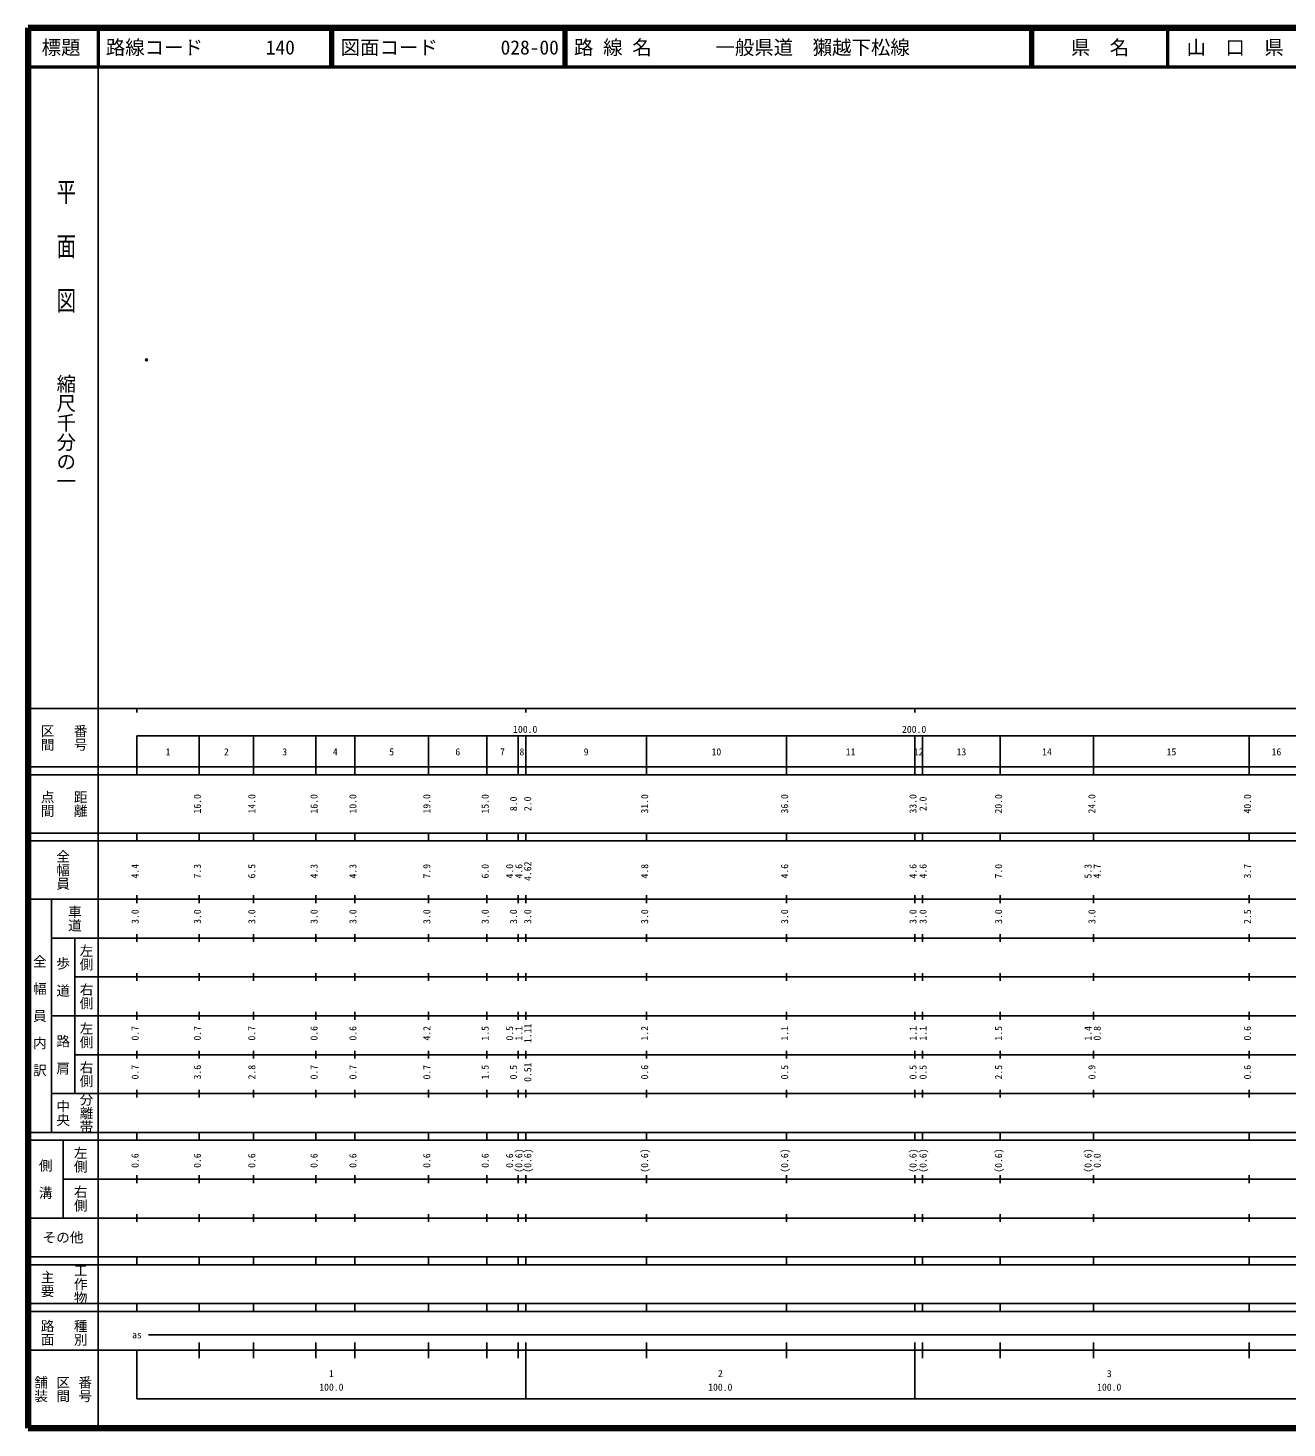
# Model space of a CAD drawing. Units: millimetres on the paper. Extents: x 40 to 680, y 20 to 380.
# Drawn here: x 40 to 363.7, y 20 to 380 of the extents above; entities that cross this region are included whole.
import ezdxf
from ezdxf.enums import TextEntityAlignment as Align

# ---------------------------------------------------------------- set-up
doc = ezdxf.new("R2010")
doc.units = ezdxf.units.MM
doc.header["$PDMODE"] = 32
doc.header["$PDSIZE"] = 0.5
doc.layers.add('M-OTRS', color=6, linetype='Continuous')
doc.layers.add('M-TTL-TXT', color=7, linetype='Continuous')
for name, color, linetype, lineweight in [('M-TTL', 2, 'Continuous', 140), ('M-TTL-BAND', 7, 'Continuous', 25), ('M-TTL-LINE', 7, 'Continuous', 50)]:
    doc.layers.add(name, color=color, linetype=linetype, lineweight=lineweight)
doc.styles.add('@ＭＳ ゴシック', font='')
doc.styles.add('ＭＳ ゴシック', font='')
doc.styles.get('@ＭＳ ゴシック').set_extended_font_data('@MS Gothic')
doc.styles.get('ＭＳ ゴシック').set_extended_font_data('MS Gothic')

msp = doc.modelspace()

# ---------------------------------------------------------------- linework, layer by layer
at = {"layer": 'M-OTRS'}
msp.add_point((70.5, 294.665), dxfattribs=at)
at = {"layer": 'M-TTL'}
for p, q in [((40, 380), (40, 20)), ((680, 380), (40, 380)), ((40, 20), (680, 20))]:
    msp.add_line(p, q, dxfattribs=at)
at = {"layer": 'M-TTL-BAND'}
for p, q in [((58, 370), (58, 20)), ((40, 205), (579, 205)), ((68, 205), (68, 204)), ((168, 205), (168, 204)), ((268, 205), (268, 204)), ((68, 198), (579, 198)), ((68, 198), (68, 188)), ((84, 188), (84, 198)), ((98, 188), (98, 198)), ((114, 188), (114, 198)), ((124, 188), (124, 198)), ((143, 188), (143, 198)), ((158, 188), (158, 198)), ((166, 188), (166, 198)), ((168, 188), (168, 198)), ((199, 188), (199, 198)), ((235, 188), (235, 198)), ((268, 188), (268, 198)), ((270, 188), (270, 198)), ((290, 188), (290, 198)), ((314, 188), (314, 198)), ((354, 188), (354, 198)), ((40, 190), (579, 190)), ((40, 188), (579, 188)), ((40, 173), (579, 173)), ((68, 171), (68, 173)), ((84, 171), (84, 173)), ((98, 171), (98, 173)), ((114, 171), (114, 173)), ((124, 171), (124, 173)), ((143, 171), (143, 173)), ((158, 171), (158, 173)), ((166, 171), (166, 173)), ((168, 171), (168, 173)), ((199, 171), (199, 173)), ((235, 171), (235, 173)), ((268, 171), (268, 173)), ((270, 171), (270, 173)), ((290, 171), (290, 173)), ((314, 171), (314, 173)), ((354, 171), (354, 173)), ((40, 171), (579, 171)), ((40, 156), (579, 156)), ((46, 96), (46, 156)), ((68, 155), (68, 157)), ((84, 155), (84, 157)), ((98, 155), (98, 157)), ((114, 155), (114, 157)), ((124, 155), (124, 157)), ((143, 155), (143, 157)), ((158, 155), (158, 157)), ((166, 155), (166, 157)), ((168, 155), (168, 157)), ((199, 155), (199, 157)), ((235, 155), (235, 157)), ((268, 155), (268, 157)), ((270, 155), (270, 157)), ((290, 155), (290, 157)), ((314, 155), (314, 157)), ((354, 155), (354, 157)), ((46, 146), (579, 146)), ((52, 146), (52, 106)), ((68, 145), (68, 147)), ((84, 145), (84, 147)), ((98, 145), (98, 147)), ((114, 145), (114, 147)), ((124, 145), (124, 147)), ((143, 145), (143, 147)), ((158, 145), (158, 147)), ((166, 145), (166, 147)), ((168, 145), (168, 147)), ((199, 145), (199, 147)), ((235, 145), (235, 147)), ((268, 145), (268, 147)), ((270, 145), (270, 147)), ((290, 145), (290, 147)), ((314, 145), (314, 147)), ((354, 145), (354, 147)), ((68, 135), (68, 137)), ((84, 135), (84, 137)), ((98, 135), (98, 137)), ((114, 135), (114, 137)), ((124, 135), (124, 137)), ((143, 135), (143, 137)), ((158, 135), (158, 137)), ((166, 135), (166, 137)), ((168, 135), (168, 137)), ((199, 135), (199, 137)), ((235, 135), (235, 137)), ((268, 135), (268, 137)), ((270, 135), (270, 137)), ((290, 135), (290, 137)), ((314, 135), (314, 137)), ((354, 135), (354, 137)), ((52, 136), (579, 136)), ((46, 126), (579, 126)), ((68, 125), (68, 127)), ((84, 125), (84, 127)), ((98, 125), (98, 127)), ((114, 125), (114, 127)), ((124, 125), (124, 127)), ((143, 125), (143, 127)), ((158, 125), (158, 127)), ((166, 125), (166, 127)), ((168, 125), (168, 127)), ((199, 125), (199, 127)), ((235, 125), (235, 127)), ((268, 125), (268, 127)), ((270, 125), (270, 127)), ((290, 125), (290, 127)), ((314, 125), (314, 127)), ((354, 125), (354, 127)), ((52, 116), (579, 116)), ((68, 115), (68, 117)), ((84, 115), (84, 117)), ((98, 115), (98, 117)), ((114, 115), (114, 117)), ((124, 115), (124, 117)), ((143, 115), (143, 117)), ((158, 115), (158, 117)), ((166, 115), (166, 117)), ((168, 115), (168, 117)), ((199, 115), (199, 117)), ((235, 115), (235, 117)), ((268, 115), (268, 117)), ((270, 115), (270, 117)), ((290, 115), (290, 117)), ((314, 115), (314, 117)), ((354, 115), (354, 117)), ((46, 106), (579, 106)), ((68, 105), (68, 107)), ((84, 105), (84, 107)), ((98, 105), (98, 107)), ((114, 105), (114, 107)), ((124, 105), (124, 107)), ((143, 105), (143, 107)), ((158, 105), (158, 107)), ((166, 105), (166, 107)), ((168, 105), (168, 107)), ((199, 105), (199, 107)), ((235, 105), (235, 107)), ((268, 105), (268, 107)), ((270, 105), (270, 107)), ((290, 105), (290, 107)), ((314, 105), (314, 107)), ((354, 105), (354, 107)), ((40, 96), (579, 96)), ((40, 94), (579, 94)), ((49, 94), (49, 74)), ((68, 94), (68, 96)), ((84, 94), (84, 96)), ((98, 94), (98, 96)), ((114, 94), (114, 96)), ((124, 94), (124, 96)), ((143, 94), (143, 96)), ((158, 94), (158, 96)), ((166, 94), (166, 96)), ((168, 94), (168, 96)), ((199, 94), (199, 96)), ((235, 94), (235, 96)), ((268, 94), (268, 96)), ((270, 94), (270, 96)), ((290, 94), (290, 96)), ((314, 94), (314, 96)), ((354, 94), (354, 96)), ((49, 84), (579, 84)), ((68, 83), (68, 85)), ((84, 83), (84, 85)), ((98, 83), (98, 85)), ((114, 83), (114, 85)), ((124, 83), (124, 85)), ((143, 83), (143, 85)), ((158, 83), (158, 85)), ((166, 83), (166, 85)), ((168, 83), (168, 85)), ((199, 83), (199, 85)), ((235, 83), (235, 85)), ((268, 83), (268, 85)), ((270, 83), (270, 85)), ((290, 83), (290, 85)), ((314, 83), (314, 85)), ((354, 83), (354, 85)), ((40, 74), (579, 74)), ((68, 73), (68, 75)), ((84, 73), (84, 75)), ((98, 73), (98, 75)), ((114, 73), (114, 75)), ((124, 73), (124, 75)), ((143, 73), (143, 75)), ((158, 73), (158, 75)), ((166, 73), (166, 75)), ((168, 73), (168, 75)), ((199, 73), (199, 75)), ((235, 73), (235, 75)), ((268, 73), (268, 75)), ((270, 73), (270, 75)), ((290, 73), (290, 75)), ((314, 73), (314, 75)), ((354, 73), (354, 75)), ((40, 64), (579, 64)), ((40, 62), (579, 62)), ((68, 62), (68, 64)), ((84, 62), (84, 64)), ((98, 62), (98, 64)), ((114, 62), (114, 64)), ((124, 62), (124, 64)), ((143, 62), (143, 64)), ((158, 62), (158, 64)), ((166, 62), (166, 64)), ((168, 62), (168, 64)), ((199, 62), (199, 64)), ((235, 62), (235, 64)), ((268, 62), (268, 64)), ((270, 62), (270, 64)), ((290, 62), (290, 64)), ((314, 62), (314, 64)), ((354, 62), (354, 64)), ((40, 52), (579, 52)), ((68, 50), (68, 52)), ((84, 50), (84, 52)), ((98, 50), (98, 52)), ((114, 50), (114, 52)), ((124, 50), (124, 52)), ((143, 50), (143, 52)), ((158, 50), (158, 52)), ((166, 50), (166, 52)), ((168, 50), (168, 52)), ((199, 50), (199, 52)), ((235, 50), (235, 52)), ((268, 50), (268, 52)), ((270, 50), (270, 52)), ((290, 50), (290, 52)), ((314, 50), (314, 52)), ((354, 50), (354, 52)), ((40, 50), (579, 50)), ((71, 44), (565, 44)), ((40, 40), (579, 40)), ((68, 40), (68, 27.5)), ((84, 38), (84, 42)), ((98, 38), (98, 42)), ((114, 38), (114, 42)), ((124, 38), (124, 42)), ((143, 38), (143, 42)), ((158, 38), (158, 42)), ((166, 38), (166, 42)), ((168, 27.5), (168, 42)), ((199, 38), (199, 42)), ((235, 38), (235, 42)), ((268, 27.5), (268, 42)), ((270, 38), (270, 42)), ((290, 38), (290, 42)), ((314, 38), (314, 42)), ((354, 38), (354, 42)), ((68, 27.5), (579, 27.5))]:
    msp.add_line(p, q, dxfattribs=at)
at = {"layer": 'M-TTL-LINE'}
for p, q in [((58, 380), (58, 370)), ((117.75, 380), (117.75, 370)), ((118.25, 380), (118.25, 370)), ((177.75, 380), (177.75, 370)), ((178.25, 380), (178.25, 370)), ((297.75, 380), (297.75, 370)), ((298.25, 380), (298.25, 370)), ((333, 380), (333, 370)), ((40, 370), (680, 370))]:
    msp.add_line(p, q, dxfattribs=at)

# ---------------------------------------------------------------- texts
at = {"layer": 'M-TTL-BAND', "style": '@ＭＳ ゴシック', "width": 1.4}
msp.add_text('平  面  図', height=3.666, rotation=270, dxfattribs=at).set_placement((49.777, 306.475), align=Align.MIDDLE_RIGHT)
at = {"layer": 'M-TTL-BAND', "style": '@ＭＳ ゴシック'}
msp.add_text('縮尺千分の一', height=3.666, rotation=270, dxfattribs=at).set_placement((49.777, 261.03), align=Align.MIDDLE_RIGHT)
for s, p in [('区間', (45, 197.5)), ('番号', (53.5, 197.5)), ('点間', (45, 180.5)), ('距離', (53.5, 180.5)), ('全幅員', (49, 163.5)), ('車道', (52, 151)), ('左側', (55, 141)), ('全\u3000幅\u3000員\u3000内\u3000訳', (43, 126)), ('歩\u3000道', (49, 136)), ('右側', (55, 131)), ('左側', (55, 121)), ('路\u3000肩', (49, 116)), ('右側', (55, 111)), ('分離帯', (55, 101)), ('中央', (49, 101)), ('左側', (53.5, 89)), ('側\u3000溝', (44.5, 84)), ('右側', (53.5, 79)), ('工作物', (53.5, 57)), ('主要', (45, 57)), ('路面', (45, 44.5)), ('種別', (53.5, 44.5)), ('舗装', (43.333, 30)), ('区間', (49, 30)), ('番号', (54.667, 30))]:
    msp.add_text(s, height=2.566, rotation=270, dxfattribs=at).set_placement(p, align=Align.MIDDLE_CENTER)
at = {"layer": 'M-TTL-BAND', "style": 'ＭＳ ゴシック'}
for s, p in [('100.0', (167.844, 198.195)), ('200.0', (267.844, 198.195)), ('1', (76, 192.405)), ('2', (91, 192.405)), ('3', (106, 192.405)), ('4', (119, 192.405)), ('5', (133.5, 192.405)), ('6', (150.5, 192.405)), ('7', (162, 192.405)), ('8', (167, 192.405)), ('9', (183.5, 192.405)), ('10', (217, 192.405)), ('11', (251.5, 192.405)), ('12', (269, 192.405)), ('13', (280, 192.405)), ('14', (302, 192.405)), ('15', (334, 192.405)), ('16', (361, 192.405)), ('as', (68, 42.5)), ('1', (118, 32.523)), ('2', (218, 32.523)), ('3', (318, 32.523)), ('100.0', (118, 29.033)), ('100.0', (218, 29.033)), ('100.0', (318, 29.033))]:
    msp.add_text(s, height=1.833, dxfattribs=at).set_placement(p, align=Align.BOTTOM_CENTER)
for s, p in [('16.0', (85, 180.5)), ('14.0', (99, 180.5)), ('16.0', (115, 180.5)), ('10.0', (125, 180.5)), ('19.0', (144, 180.5)), ('15.0', (159, 180.5)), ('8.0', (166.287, 180.5)), ('2.0', (169.948, 180.5)), ('31.0', (200, 180.5)), ('36.0', (236, 180.5)), ('33.0', (269, 180.5)), ('2.0', (271.584, 180.5)), ('20.0', (291, 180.5)), ('24.0', (315, 180.5)), ('40.0', (355, 180.5)), ('4.4', (69, 163.174)), ('7.3', (85, 163.174)), ('6.5', (99, 163.174)), ('4.3', (115, 163.174)), ('4.3', (125, 163.174)), ('7.9', (144, 163.174)), ('6.0', (159, 163.174)), ('4.0', (165.287, 163.174)), ('4.6', (167.657, 163.174)), ('4.62', (169.948, 163.174)), ('4.8', (200, 163.174)), ('4.6', (236, 163.174)), ('4.6', (269, 163.174)), ('4.6', (271.584, 163.174)), ('7.0', (291, 163.174)), ('5.3', (314, 163.174)), ('4.7', (316.37, 163.174)), ('3.7', (355, 163.174)), ('3.0', (69, 151.5)), ('3.0', (85, 151.5)), ('3.0', (99, 151.5)), ('3.0', (115, 151.5)), ('3.0', (125, 151.5)), ('3.0', (144, 151.5)), ('3.0', (159, 151.5)), ('3.0', (166.287, 151.5)), ('3.0', (169.948, 151.5)), ('3.0', (200, 151.5)), ('3.0', (236, 151.5)), ('3.0', (269, 151.5)), ('3.0', (271.584, 151.5)), ('3.0', (291, 151.5)), ('3.0', (315, 151.5)), ('2.5', (355, 151.5)), ('0.7', (69, 121.5)), ('0.7', (85, 121.5)), ('0.7', (99, 121.5)), ('0.6', (115, 121.5)), ('0.6', (125, 121.5)), ('4.2', (144, 121.5)), ('1.5', (159, 121.5)), ('0.5', (165.287, 121.5)), ('1.1', (167.657, 121.5)), ('1.11', (169.948, 121.5)), ('1.2', (200, 121.5)), ('1.1', (236, 121.5)), ('1.1', (269, 121.5)), ('1.1', (271.584, 121.5)), ('1.5', (291, 121.5)), ('1.4', (314, 121.5)), ('0.8', (316.37, 121.5)), ('0.6', (355, 121.5)), ('0.7', (69, 111.5)), ('3.6', (85, 111.5)), ('2.8', (99, 111.5)), ('0.7', (115, 111.5)), ('0.7', (125, 111.5)), ('0.7', (144, 111.5)), ('1.5', (159, 111.5)), ('0.5', (166.287, 111.5)), ('0.51', (169.948, 111.5)), ('0.6', (200, 111.5)), ('0.5', (236, 111.5)), ('0.5', (269, 111.5)), ('0.5', (271.584, 111.5)), ('2.5', (291, 111.5)), ('0.9', (315, 111.5)), ('0.6', (355, 111.5)), ('0.6', (69, 88.764)), ('0.6', (85, 88.764)), ('0.6', (99, 88.764)), ('0.6', (115, 88.764)), ('0.6', (125, 88.764)), ('0.6', (144, 88.764)), ('0.6', (159, 88.764)), ('0.6', (165.287, 88.764)), ('(0.6)', (167.657, 88.764)), ('(0.6)', (169.948, 88.764)), ('(0.6)', (200, 88.764)), ('(0.6)', (236, 88.764)), ('(0.6)', (269, 88.764)), ('(0.6)', (271.584, 88.764)), ('(0.6)', (291, 88.764)), ('(0.6)', (314, 88.764)), ('0.0', (316.37, 88.764))]:
    msp.add_text(s, height=1.833, rotation=90, dxfattribs=at).set_placement(p, align=Align.BOTTOM_CENTER)
msp.add_text('その他', height=2.566, dxfattribs=at).set_placement((49, 69), align=Align.MIDDLE_CENTER)
at = {"layer": 'M-TTL-TXT', "style": 'ＭＳ ゴシック'}
for s, p in [('標題', (48.5, 375)), ('県\u3000名', (315.625, 375)), ('山\u3000口\u3000県', (350.375, 375))]:
    msp.add_text(s, height=3.666, dxfattribs=at).set_placement(p, align=Align.MIDDLE_CENTER)
for s, p in [('路線コード', (60, 375)), ('140', (101.142, 375)), ('図面コード', (120.38, 375)), ('028-00', (161.521, 375)), ('路 線 名', (180.38, 375)), ('一般県道\u3000獺越下松線', (216.734, 375))]:
    msp.add_text(s, height=3.666, dxfattribs=at).set_placement(p, align=Align.MIDDLE_LEFT)

doc.saveas('drawing.dxf')
